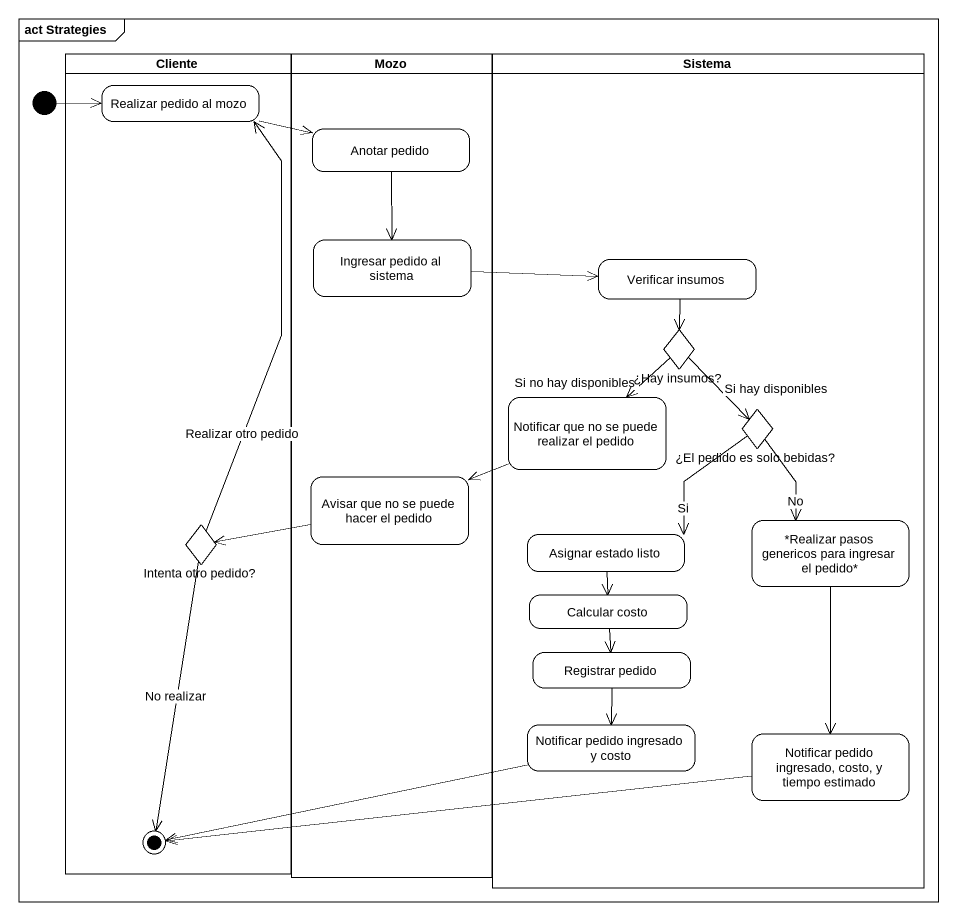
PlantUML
@startuml
mainframe act Strategies
hide empty description
state Cliente <<partition>> {
  state "Realizar pedido al mozo" as Realizar_pedido_al_mozo
  state "Intenta otro pedido?" as Intenta_otro_pedido <<choice>>
  state final1 <<end>>
}
state Mozo <<partition>> {
  state "Anotar pedido" as Anotar_pedido
  state "Ingresar pedido al sistema" as Ingresar_pedido_al_sistema
  state "Avisar que no se puede hacer el pedido" as Avisar_que_no_se_puede
}
state Sistema <<partition>> {
  state "Verificar insumos" as Verificar_insumos
  state "¿Hay insumos?" as Hay_insumos <<choice>>
  state "Notificar que no se puede realizar el pedido" as Notificar_que_no_se_puede
  state "¿El pedido es solo bebidas?" as El_pedido_es_solo_bebidas <<choice>>
  state "Asignar estado listo" as Asignar_estado_listo
  state "*Realizar pasos genericos para ingresar el pedido*" as Realizar_pasos_genericos
  state "Calcular costo" as Calcular_costo
  state "Registrar pedido" as Registrar_pedido
  state "Notificar pedido ingresado y costo" as Notificar_pedido_ingresado
  state "Notificar pedido ingresado, costo, y tiempo estimado" as Notificar_pedido_ingresado_2
}
state initial1 <<start>>
initial1 -right-> Realizar_pedido_al_mozo
Realizar_pedido_al_mozo -right-> Anotar_pedido
Anotar_pedido --> Ingresar_pedido_al_sistema
Ingresar_pedido_al_sistema -right-> Verificar_insumos
Verificar_insumos --> Hay_insumos
Hay_insumos --> Notificar_que_no_se_puede : Si no hay disponibles
Hay_insumos --> El_pedido_es_solo_bebidas : Si hay disponibles
Notificar_que_no_se_puede -left-> Avisar_que_no_se_puede
El_pedido_es_solo_bebidas --> Asignar_estado_listo : Si
El_pedido_es_solo_bebidas --> Realizar_pasos_genericos : No
Avisar_que_no_se_puede -left-> Intenta_otro_pedido
Intenta_otro_pedido -up-> Realizar_pedido_al_mozo : Realizar otro pedido
Intenta_otro_pedido --> final1 : No realizar
Asignar_estado_listo --> Calcular_costo
Realizar_pasos_genericos --> Notificar_pedido_ingresado_2
Calcular_costo --> Registrar_pedido
Registrar_pedido --> Notificar_pedido_ingresado
Notificar_pedido_ingresado -left-> final1
Notificar_pedido_ingresado_2 -left-> final1
@enduml
